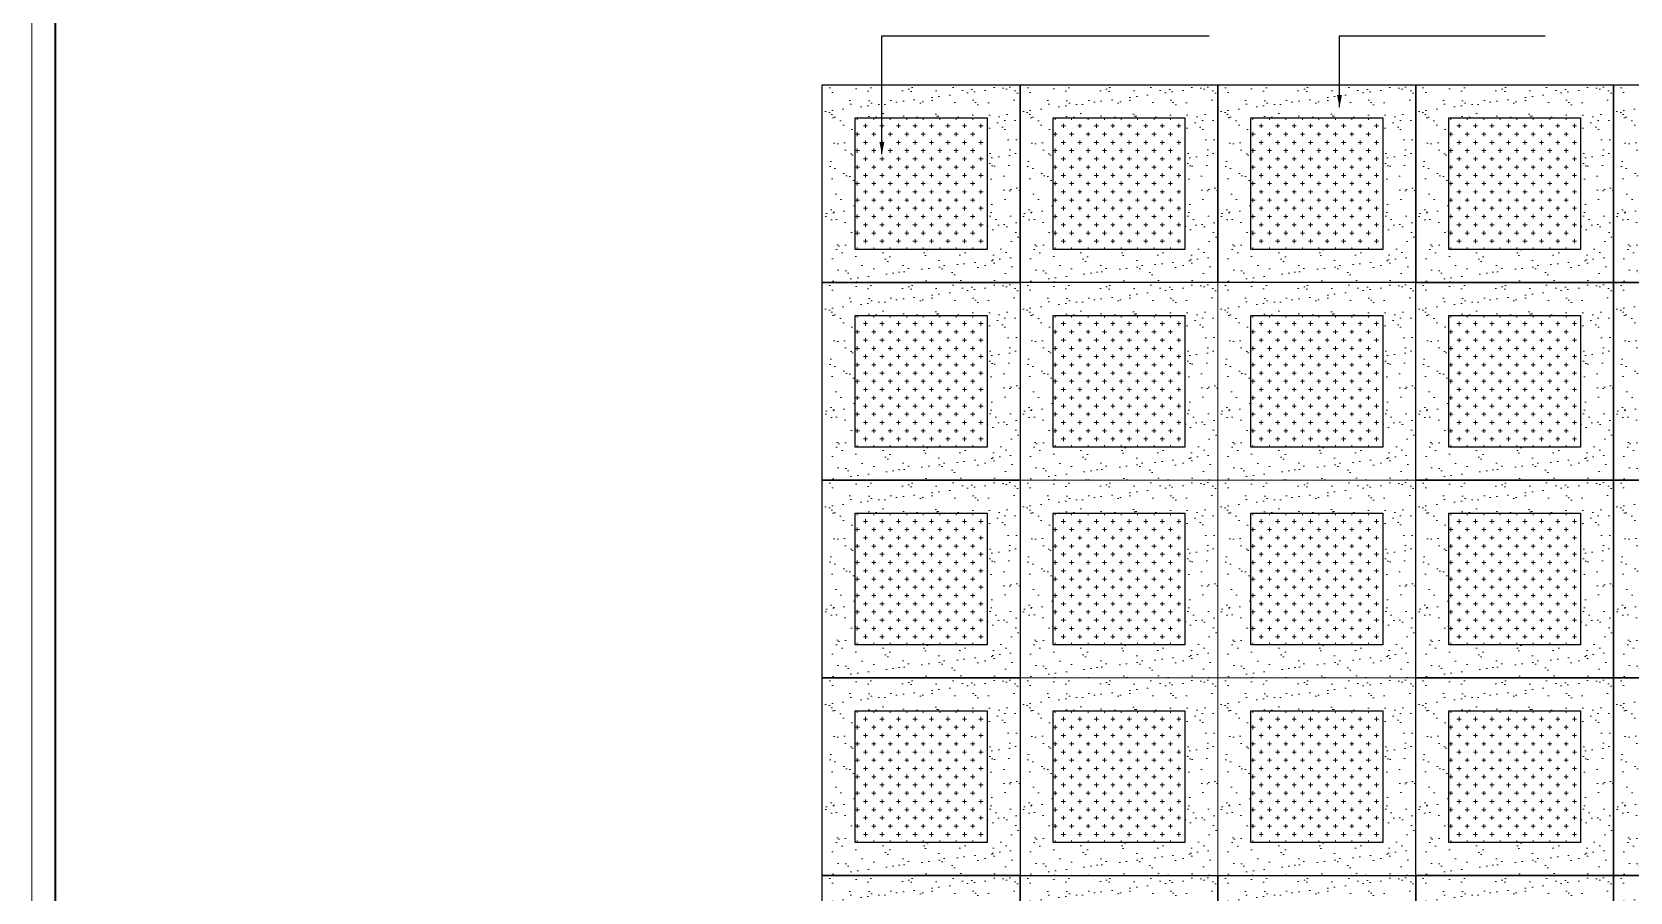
# Model space of a CAD drawing. Header units: inches. Extents: x 88947 to 296847, y 35049 to 161062.
# Drawn here: x 119354 to 124201, y 48053 to 50664 of the extents above; entities that cross this region are included whole.
import ezdxf

# ---------------------------------------------------------------- set-up
doc = ezdxf.new("R2010")
doc.units = ezdxf.units.IN
doc.header["$MEASUREMENT"] = 0
for name, color, linetype, lineweight in [('A-Dims', 145, 'Continuous', 25), ('A-Text', 30, 'Continuous', 9), ('A-Wall', 2, 'Continuous', 35), ('HACTH', 8, 'Continuous', 5), ('HATCH', 8, 'Continuous', 5), ('KHUNG 2', 144, 'Continuous', 18)]:
    doc.layers.add(name, color=color, linetype=linetype, lineweight=lineweight)
doc.layers.add('NOITHAT', color=34, linetype='Continuous')
doc.styles.add('VNI-HELVE-CONDENSE', font='VNARIAL.TTF', dxfattribs={"width": 0.7})
doc.dimstyles.new('TAS-50', dxfattribs={"dimscale": 25, "dimtxt": 2.5, "dimasz": 0.7, "dimexe": 1.5, "dimexo": 1.5, "dimgap": 0.8, "dimtad": 1, "dimdec": 0, "dimzin": 3, "dimdsep": 46, "dimtxsty": 'VNI-HELVE-CONDENSE', "dimblk": 'TICK', "dimcen": 2.5, "dimclrt": 71, "dimazin": 2, "dimtfac": 0.75, "dimtdec": 0, "dimtix": 1, "dimtmove": 2, "dimatfit": 2, "dimldrblk": 'TICK123', "dimfxl": 1.5, "dimtolj": 1, "dimtzin": 0, "dimarcsym": 0})

# ---------------------------------------------------------------- blocks, each defined once
blk = doc.blocks.new('khung ten')
at = {"layer": 'A-Wall', "ltscale": 0.7}
blk.add_lwpolyline([(267204, -219099), (305804, -219099), (305804, -190799), (267204, -190799)], close=True, dxfattribs=at)
at = {"layer": 'KHUNG 2', "ltscale": 0.7}
blk.add_lwpolyline([(267004, -219299), (306004, -219299), (306004, -190599), (267004, -190599)], close=True, dxfattribs=at)
blk = doc.blocks.new('TICK')
at = {"layer": 'A-Dims', "color": 1}
for p, q in [((-2, 0), (2, 0)), ((0, 1.5), (0, -1.5))]:
    blk.add_line(p, q, dxfattribs=at)
at = {"layer": 'A-Dims', "color": 1, "const_width": 0.788}
blk.add_lwpolyline([(-0.33, -0.35), (0.38, 0.38)], dxfattribs=at)
at = {"layer": 'A-Dims', "color": 1, "const_width": 0.394}
for points in [[(0.24, 0.52, -0.414214), (0.52, 0.52, -1)], [(0.52, 0.52, -0.414214), (0.52, 0.24, -1)], [(-0.47, -0.21, 0.414214), (-0.47, -0.49, 1)], [(-0.47, -0.49, 0.414214), (-0.19, -0.49, 1)]]:
    blk.add_lwpolyline(points, format="xyb", dxfattribs=at)
blk = doc.blocks.new('TICK123')
at = {"layer": 'A-Dims', "color": 1}
blk.add_lwpolyline([(0.05, 0, 0, 0.84, 0), (-2.11, 0, 8.4, 8.4, 0)], format="xyseb", dxfattribs=at)

msp = doc.modelspace()

# ---------------------------------------------------------------- hatches: boundary and pattern name
at = {"layer": 'HATCH'}
h = msp.add_hatch(dxfattribs=at)
h.set_pattern_fill('AR-SAND', color=256, scale=40, style=0)
h.set_pattern_definition([(37.5, (121751.474, 49903.44), (-2.5197, 77.073), [0, -60.8, 0, -68, 0, -65]), (7.5, (121751.47, 49903.44), (70.791, 112.886), [0, -32.8, 0, -54.8, 0, -21]), (327.5, (121702.274, 49903.44), (124.5657, 0.2264), [0, -20, 0, -72, 0, -94]), (317.5, (121702.27, 49903.44), (120.245, 35.107), [0, -10, 0, -47.2, 0, -54])])
h.paths.add_polyline_path([(122351.5, 50503.4), (121751.5, 50503.4), (121751.5, 49903.4), (122351.5, 49903.4)])
h.paths.add_polyline_path([(122251.5, 50403.4), (122251.5, 50003.4), (121851.5, 50003.4), (121851.5, 50403.4)], flags=16)
h = msp.add_hatch(dxfattribs=at)
h.set_pattern_fill('AR-SAND', color=256, scale=40, style=0)
h.set_pattern_definition([(37.5, (122351.474, 49903.44), (-2.5197, 77.073), [0, -60.8, 0, -68, 0, -65]), (7.5, (122351.47, 49903.44), (70.791, 112.886), [0, -32.8, 0, -54.8, 0, -21]), (327.5, (122302.274, 49903.44), (124.5657, 0.2264), [0, -20, 0, -72, 0, -94]), (317.5, (122302.27, 49903.44), (120.245, 35.107), [0, -10, 0, -47.2, 0, -54])])
h.paths.add_polyline_path([(122951.5, 50503.4), (122351.5, 50503.4), (122351.5, 49903.4), (122951.5, 49903.4)])
h.paths.add_polyline_path([(122851.5, 50403.4), (122851.5, 50003.4), (122451.5, 50003.4), (122451.5, 50403.4)], flags=16)
h = msp.add_hatch(dxfattribs=at)
h.set_pattern_fill('AR-SAND', color=256, scale=40, style=0)
h.set_pattern_definition([(37.5, (122951.474, 49903.44), (-2.5197, 77.073), [0, -60.8, 0, -68, 0, -65]), (7.5, (122951.47, 49903.44), (70.791, 112.886), [0, -32.8, 0, -54.8, 0, -21]), (327.5, (122902.274, 49903.44), (124.5657, 0.2264), [0, -20, 0, -72, 0, -94]), (317.5, (122902.27, 49903.44), (120.245, 35.107), [0, -10, 0, -47.2, 0, -54])])
h.paths.add_polyline_path([(123551.5, 50503.4), (122951.5, 50503.4), (122951.5, 49903.4), (123551.5, 49903.4)])
h.paths.add_polyline_path([(123451.5, 50403.4), (123451.5, 50003.4), (123051.5, 50003.4), (123051.5, 50403.4)], flags=16)
h = msp.add_hatch(dxfattribs=at)
h.set_pattern_fill('AR-SAND', color=256, scale=40, style=0)
h.set_pattern_definition([(37.5, (123551.474, 49903.44), (-2.5197, 77.073), [0, -60.8, 0, -68, 0, -65]), (7.5, (123551.47, 49903.44), (70.791, 112.886), [0, -32.8, 0, -54.8, 0, -21]), (327.5, (123502.274, 49903.44), (124.5657, 0.2264), [0, -20, 0, -72, 0, -94]), (317.5, (123502.27, 49903.44), (120.245, 35.107), [0, -10, 0, -47.2, 0, -54])])
h.paths.add_polyline_path([(124151.5, 50503.4), (123551.5, 50503.4), (123551.5, 49903.4), (124151.5, 49903.4)])
h.paths.add_polyline_path([(124051.5, 50403.4), (124051.5, 50003.4), (123651.5, 50003.4), (123651.5, 50403.4)], flags=16)
h = msp.add_hatch(dxfattribs=at)
h.set_pattern_fill('AR-SAND', color=256, scale=40, style=0)
h.set_pattern_definition([(37.5, (124151.474, 49903.44), (-2.5197, 77.073), [0, -60.8, 0, -68, 0, -65]), (7.5, (124151.47, 49903.44), (70.791, 112.886), [0, -32.8, 0, -54.8, 0, -21]), (327.5, (124102.274, 49903.44), (124.5657, 0.2264), [0, -20, 0, -72, 0, -94]), (317.5, (124102.27, 49903.44), (120.245, 35.107), [0, -10, 0, -47.2, 0, -54])])
h.paths.add_polyline_path([(124751.5, 50503.4), (124151.5, 50503.4), (124151.5, 49903.4), (124751.5, 49903.4)])
h.paths.add_polyline_path([(124651.5, 50403.4), (124651.5, 50003.4), (124251.5, 50003.4), (124251.5, 50403.4)], flags=16)
h = msp.add_hatch(dxfattribs=at)
h.set_pattern_fill('CROSS', color=256, scale=100, style=0)
h.set_pattern_definition([(7e-15, (121851.474, 50003.443), (25, 25), [12.5, -37.5]), (90, (121857.724, 49997.193), (-25, 25), [12.5, -37.5])])
h.paths.add_polyline_path([(121851.5, 50403.4), (122251.5, 50403.4), (122251.5, 50003.4), (121851.5, 50003.4)])
h = msp.add_hatch(dxfattribs=at)
h.set_pattern_fill('CROSS', color=256, scale=100, style=0)
h.set_pattern_definition([(7e-15, (122451.474, 50003.443), (25, 25), [12.5, -37.5]), (90, (122457.724, 49997.193), (-25, 25), [12.5, -37.5])])
h.paths.add_polyline_path([(122451.5, 50403.4), (122851.5, 50403.4), (122851.5, 50003.4), (122451.5, 50003.4)])
h = msp.add_hatch(dxfattribs=at)
h.set_pattern_fill('CROSS', color=256, scale=100, style=0)
h.set_pattern_definition([(7e-15, (123051.474, 50003.443), (25, 25), [12.5, -37.5]), (90, (123057.724, 49997.193), (-25, 25), [12.5, -37.5])])
h.paths.add_polyline_path([(123051.5, 50403.4), (123451.5, 50403.4), (123451.5, 50003.4), (123051.5, 50003.4)])
h = msp.add_hatch(dxfattribs=at)
h.set_pattern_fill('CROSS', color=256, scale=100, style=0)
h.set_pattern_definition([(7e-15, (123651.474, 50003.443), (25, 25), [12.5, -37.5]), (90, (123657.724, 49997.193), (-25, 25), [12.5, -37.5])])
h.paths.add_polyline_path([(123651.5, 50403.4), (124051.5, 50403.4), (124051.5, 50003.4), (123651.5, 50003.4)])
h = msp.add_hatch(dxfattribs=at)
h.set_pattern_fill('AR-SAND', color=256, scale=40, style=0)
h.set_pattern_definition([(37.5, (121751.474, 49303.44), (-2.5197, 77.073), [0, -60.8, 0, -68, 0, -65]), (7.5, (121751.47, 49303.44), (70.791, 112.886), [0, -32.8, 0, -54.8, 0, -21]), (327.5, (121702.274, 49303.44), (124.5657, 0.2264), [0, -20, 0, -72, 0, -94]), (317.5, (121702.27, 49303.44), (120.245, 35.107), [0, -10, 0, -47.2, 0, -54])])
h.paths.add_polyline_path([(122351.5, 49903.4), (121751.5, 49903.4), (121751.5, 49303.4), (122351.5, 49303.4)])
h.paths.add_polyline_path([(122251.5, 49803.4), (122251.5, 49403.4), (121851.5, 49403.4), (121851.5, 49803.4)], flags=16)
h = msp.add_hatch(dxfattribs=at)
h.set_pattern_fill('AR-SAND', color=256, scale=40, style=0)
h.set_pattern_definition([(37.5, (122351.474, 49303.44), (-2.5197, 77.073), [0, -60.8, 0, -68, 0, -65]), (7.5, (122351.47, 49303.44), (70.791, 112.886), [0, -32.8, 0, -54.8, 0, -21]), (327.5, (122302.274, 49303.44), (124.5657, 0.2264), [0, -20, 0, -72, 0, -94]), (317.5, (122302.27, 49303.44), (120.245, 35.107), [0, -10, 0, -47.2, 0, -54])])
h.paths.add_polyline_path([(122951.5, 49903.4), (122351.5, 49903.4), (122351.5, 49303.4), (122951.5, 49303.4)])
h.paths.add_polyline_path([(122851.5, 49803.4), (122851.5, 49403.4), (122451.5, 49403.4), (122451.5, 49803.4)], flags=16)
h = msp.add_hatch(dxfattribs=at)
h.set_pattern_fill('AR-SAND', color=256, scale=40, style=0)
h.set_pattern_definition([(37.5, (122951.474, 49303.44), (-2.5197, 77.073), [0, -60.8, 0, -68, 0, -65]), (7.5, (122951.47, 49303.44), (70.791, 112.886), [0, -32.8, 0, -54.8, 0, -21]), (327.5, (122902.274, 49303.44), (124.5657, 0.2264), [0, -20, 0, -72, 0, -94]), (317.5, (122902.27, 49303.44), (120.245, 35.107), [0, -10, 0, -47.2, 0, -54])])
h.paths.add_polyline_path([(123551.5, 49903.4), (122951.5, 49903.4), (122951.5, 49303.4), (123551.5, 49303.4)])
h.paths.add_polyline_path([(123451.5, 49803.4), (123451.5, 49403.4), (123051.5, 49403.4), (123051.5, 49803.4)], flags=16)
h = msp.add_hatch(dxfattribs=at)
h.set_pattern_fill('AR-SAND', color=256, scale=40, style=0)
h.set_pattern_definition([(37.5, (123551.474, 49303.44), (-2.5197, 77.073), [0, -60.8, 0, -68, 0, -65]), (7.5, (123551.47, 49303.44), (70.791, 112.886), [0, -32.8, 0, -54.8, 0, -21]), (327.5, (123502.274, 49303.44), (124.5657, 0.2264), [0, -20, 0, -72, 0, -94]), (317.5, (123502.27, 49303.44), (120.245, 35.107), [0, -10, 0, -47.2, 0, -54])])
h.paths.add_polyline_path([(124151.5, 49903.4), (123551.5, 49903.4), (123551.5, 49303.4), (124151.5, 49303.4)])
h.paths.add_polyline_path([(124051.5, 49803.4), (124051.5, 49403.4), (123651.5, 49403.4), (123651.5, 49803.4)], flags=16)
h = msp.add_hatch(dxfattribs=at)
h.set_pattern_fill('AR-SAND', color=256, scale=40, style=0)
h.set_pattern_definition([(37.5, (124151.474, 49303.44), (-2.5197, 77.073), [0, -60.8, 0, -68, 0, -65]), (7.5, (124151.47, 49303.44), (70.791, 112.886), [0, -32.8, 0, -54.8, 0, -21]), (327.5, (124102.274, 49303.44), (124.5657, 0.2264), [0, -20, 0, -72, 0, -94]), (317.5, (124102.27, 49303.44), (120.245, 35.107), [0, -10, 0, -47.2, 0, -54])])
h.paths.add_polyline_path([(124751.5, 49903.4), (124151.5, 49903.4), (124151.5, 49303.4), (124751.5, 49303.4)])
h.paths.add_polyline_path([(124651.5, 49803.4), (124651.5, 49403.4), (124251.5, 49403.4), (124251.5, 49803.4)], flags=16)
h = msp.add_hatch(dxfattribs=at)
h.set_pattern_fill('CROSS', color=256, scale=100, style=0)
h.set_pattern_definition([(7e-15, (121851.474, 49403.443), (25, 25), [12.5, -37.5]), (90, (121857.724, 49397.193), (-25, 25), [12.5, -37.5])])
h.paths.add_polyline_path([(121851.5, 49803.4), (122251.5, 49803.4), (122251.5, 49403.4), (121851.5, 49403.4)])
h = msp.add_hatch(dxfattribs=at)
h.set_pattern_fill('CROSS', color=256, scale=100, style=0)
h.set_pattern_definition([(7e-15, (122451.474, 49403.443), (25, 25), [12.5, -37.5]), (90, (122457.724, 49397.193), (-25, 25), [12.5, -37.5])])
h.paths.add_polyline_path([(122451.5, 49803.4), (122851.5, 49803.4), (122851.5, 49403.4), (122451.5, 49403.4)])
h = msp.add_hatch(dxfattribs=at)
h.set_pattern_fill('CROSS', color=256, scale=100, style=0)
h.set_pattern_definition([(7e-15, (123051.474, 49403.443), (25, 25), [12.5, -37.5]), (90, (123057.724, 49397.193), (-25, 25), [12.5, -37.5])])
h.paths.add_polyline_path([(123051.5, 49803.4), (123451.5, 49803.4), (123451.5, 49403.4), (123051.5, 49403.4)])
h = msp.add_hatch(dxfattribs=at)
h.set_pattern_fill('CROSS', color=256, scale=100, style=0)
h.set_pattern_definition([(7e-15, (123651.474, 49403.443), (25, 25), [12.5, -37.5]), (90, (123657.724, 49397.193), (-25, 25), [12.5, -37.5])])
h.paths.add_polyline_path([(123651.5, 49803.4), (124051.5, 49803.4), (124051.5, 49403.4), (123651.5, 49403.4)])
h = msp.add_hatch(dxfattribs=at)
h.set_pattern_fill('AR-SAND', color=256, scale=40, style=0)
h.set_pattern_definition([(37.5, (121751.474, 48703.44), (-2.5197, 77.073), [0, -60.8, 0, -68, 0, -65]), (7.5, (121751.47, 48703.44), (70.791, 112.886), [0, -32.8, 0, -54.8, 0, -21]), (327.5, (121702.274, 48703.44), (124.5657, 0.2264), [0, -20, 0, -72, 0, -94]), (317.5, (121702.27, 48703.44), (120.245, 35.107), [0, -10, 0, -47.2, 0, -54])])
h.paths.add_polyline_path([(122351.5, 49303.4), (121751.5, 49303.4), (121751.5, 48703.4), (122351.5, 48703.4)])
h.paths.add_polyline_path([(122251.5, 49203.4), (122251.5, 48803.4), (121851.5, 48803.4), (121851.5, 49203.4)], flags=16)
h = msp.add_hatch(dxfattribs=at)
h.set_pattern_fill('AR-SAND', color=256, scale=40, style=0)
h.set_pattern_definition([(37.5, (122351.474, 48703.44), (-2.5197, 77.073), [0, -60.8, 0, -68, 0, -65]), (7.5, (122351.47, 48703.44), (70.791, 112.886), [0, -32.8, 0, -54.8, 0, -21]), (327.5, (122302.274, 48703.44), (124.5657, 0.2264), [0, -20, 0, -72, 0, -94]), (317.5, (122302.27, 48703.44), (120.245, 35.107), [0, -10, 0, -47.2, 0, -54])])
h.paths.add_polyline_path([(122951.5, 49303.4), (122351.5, 49303.4), (122351.5, 48703.4), (122951.5, 48703.4)])
h.paths.add_polyline_path([(122851.5, 49203.4), (122851.5, 48803.4), (122451.5, 48803.4), (122451.5, 49203.4)], flags=16)
h = msp.add_hatch(dxfattribs=at)
h.set_pattern_fill('AR-SAND', color=256, scale=40, style=0)
h.set_pattern_definition([(37.5, (122951.474, 48703.44), (-2.5197, 77.073), [0, -60.8, 0, -68, 0, -65]), (7.5, (122951.47, 48703.44), (70.791, 112.886), [0, -32.8, 0, -54.8, 0, -21]), (327.5, (122902.274, 48703.44), (124.5657, 0.2264), [0, -20, 0, -72, 0, -94]), (317.5, (122902.27, 48703.44), (120.245, 35.107), [0, -10, 0, -47.2, 0, -54])])
h.paths.add_polyline_path([(123551.5, 49303.4), (122951.5, 49303.4), (122951.5, 48703.4), (123551.5, 48703.4)])
h.paths.add_polyline_path([(123451.5, 49203.4), (123451.5, 48803.4), (123051.5, 48803.4), (123051.5, 49203.4)], flags=16)
h = msp.add_hatch(dxfattribs=at)
h.set_pattern_fill('AR-SAND', color=256, scale=40, style=0)
h.set_pattern_definition([(37.5, (123551.474, 48703.44), (-2.5197, 77.073), [0, -60.8, 0, -68, 0, -65]), (7.5, (123551.47, 48703.44), (70.791, 112.886), [0, -32.8, 0, -54.8, 0, -21]), (327.5, (123502.274, 48703.44), (124.5657, 0.2264), [0, -20, 0, -72, 0, -94]), (317.5, (123502.27, 48703.44), (120.245, 35.107), [0, -10, 0, -47.2, 0, -54])])
h.paths.add_polyline_path([(124151.5, 49303.4), (123551.5, 49303.4), (123551.5, 48703.4), (124151.5, 48703.4)])
h.paths.add_polyline_path([(124051.5, 49203.4), (124051.5, 48803.4), (123651.5, 48803.4), (123651.5, 49203.4)], flags=16)
h = msp.add_hatch(dxfattribs=at)
h.set_pattern_fill('AR-SAND', color=256, scale=40, style=0)
h.set_pattern_definition([(37.5, (124151.474, 48703.44), (-2.5197, 77.073), [0, -60.8, 0, -68, 0, -65]), (7.5, (124151.47, 48703.44), (70.791, 112.886), [0, -32.8, 0, -54.8, 0, -21]), (327.5, (124102.274, 48703.44), (124.5657, 0.2264), [0, -20, 0, -72, 0, -94]), (317.5, (124102.27, 48703.44), (120.245, 35.107), [0, -10, 0, -47.2, 0, -54])])
h.paths.add_polyline_path([(124751.5, 49303.4), (124151.5, 49303.4), (124151.5, 48703.4), (124751.5, 48703.4)])
h.paths.add_polyline_path([(124651.5, 49203.4), (124651.5, 48803.4), (124251.5, 48803.4), (124251.5, 49203.4)], flags=16)
h = msp.add_hatch(dxfattribs=at)
h.set_pattern_fill('CROSS', color=256, scale=100, style=0)
h.set_pattern_definition([(7e-15, (121851.474, 48803.443), (25, 25), [12.5, -37.5]), (90, (121857.724, 48797.193), (-25, 25), [12.5, -37.5])])
h.paths.add_polyline_path([(121851.5, 49203.4), (122251.5, 49203.4), (122251.5, 48803.4), (121851.5, 48803.4)])
h = msp.add_hatch(dxfattribs=at)
h.set_pattern_fill('CROSS', color=256, scale=100, style=0)
h.set_pattern_definition([(7e-15, (122451.474, 48803.443), (25, 25), [12.5, -37.5]), (90, (122457.724, 48797.193), (-25, 25), [12.5, -37.5])])
h.paths.add_polyline_path([(122451.5, 49203.4), (122851.5, 49203.4), (122851.5, 48803.4), (122451.5, 48803.4)])
h = msp.add_hatch(dxfattribs=at)
h.set_pattern_fill('CROSS', color=256, scale=100, style=0)
h.set_pattern_definition([(7e-15, (123051.474, 48803.443), (25, 25), [12.5, -37.5]), (90, (123057.724, 48797.193), (-25, 25), [12.5, -37.5])])
h.paths.add_polyline_path([(123051.5, 49203.4), (123451.5, 49203.4), (123451.5, 48803.4), (123051.5, 48803.4)])
h = msp.add_hatch(dxfattribs=at)
h.set_pattern_fill('CROSS', color=256, scale=100, style=0)
h.set_pattern_definition([(7e-15, (123651.474, 48803.443), (25, 25), [12.5, -37.5]), (90, (123657.724, 48797.193), (-25, 25), [12.5, -37.5])])
h.paths.add_polyline_path([(123651.5, 49203.4), (124051.5, 49203.4), (124051.5, 48803.4), (123651.5, 48803.4)])
h = msp.add_hatch(dxfattribs=at)
h.set_pattern_fill('AR-SAND', color=256, scale=40, style=0)
h.set_pattern_definition([(37.5, (121751.474, 48103.44), (-2.5197, 77.073), [0, -60.8, 0, -68, 0, -65]), (7.5, (121751.47, 48103.44), (70.791, 112.886), [0, -32.8, 0, -54.8, 0, -21]), (327.5, (121702.274, 48103.44), (124.5657, 0.2264), [0, -20, 0, -72, 0, -94]), (317.5, (121702.27, 48103.44), (120.245, 35.107), [0, -10, 0, -47.2, 0, -54])])
h.paths.add_polyline_path([(122351.5, 48703.4), (121751.5, 48703.4), (121751.5, 48103.4), (122351.5, 48103.4)])
h.paths.add_polyline_path([(122251.5, 48603.4), (122251.5, 48203.4), (121851.5, 48203.4), (121851.5, 48603.4)], flags=16)
h = msp.add_hatch(dxfattribs=at)
h.set_pattern_fill('AR-SAND', color=256, scale=40, style=0)
h.set_pattern_definition([(37.5, (122351.474, 48103.44), (-2.5197, 77.073), [0, -60.8, 0, -68, 0, -65]), (7.5, (122351.47, 48103.44), (70.791, 112.886), [0, -32.8, 0, -54.8, 0, -21]), (327.5, (122302.274, 48103.44), (124.5657, 0.2264), [0, -20, 0, -72, 0, -94]), (317.5, (122302.27, 48103.44), (120.245, 35.107), [0, -10, 0, -47.2, 0, -54])])
h.paths.add_polyline_path([(122951.5, 48703.4), (122351.5, 48703.4), (122351.5, 48103.4), (122951.5, 48103.4)])
h.paths.add_polyline_path([(122851.5, 48603.4), (122851.5, 48203.4), (122451.5, 48203.4), (122451.5, 48603.4)], flags=16)
h = msp.add_hatch(dxfattribs=at)
h.set_pattern_fill('AR-SAND', color=256, scale=40, style=0)
h.set_pattern_definition([(37.5, (122951.474, 48103.44), (-2.5197, 77.073), [0, -60.8, 0, -68, 0, -65]), (7.5, (122951.47, 48103.44), (70.791, 112.886), [0, -32.8, 0, -54.8, 0, -21]), (327.5, (122902.274, 48103.44), (124.5657, 0.2264), [0, -20, 0, -72, 0, -94]), (317.5, (122902.27, 48103.44), (120.245, 35.107), [0, -10, 0, -47.2, 0, -54])])
h.paths.add_polyline_path([(123551.5, 48703.4), (122951.5, 48703.4), (122951.5, 48103.4), (123551.5, 48103.4)])
h.paths.add_polyline_path([(123451.5, 48603.4), (123451.5, 48203.4), (123051.5, 48203.4), (123051.5, 48603.4)], flags=16)
h = msp.add_hatch(dxfattribs=at)
h.set_pattern_fill('AR-SAND', color=256, scale=40, style=0)
h.set_pattern_definition([(37.5, (123551.474, 48103.44), (-2.5197, 77.073), [0, -60.8, 0, -68, 0, -65]), (7.5, (123551.47, 48103.44), (70.791, 112.886), [0, -32.8, 0, -54.8, 0, -21]), (327.5, (123502.274, 48103.44), (124.5657, 0.2264), [0, -20, 0, -72, 0, -94]), (317.5, (123502.27, 48103.44), (120.245, 35.107), [0, -10, 0, -47.2, 0, -54])])
h.paths.add_polyline_path([(124151.5, 48703.4), (123551.5, 48703.4), (123551.5, 48103.4), (124151.5, 48103.4)])
h.paths.add_polyline_path([(124051.5, 48603.4), (124051.5, 48203.4), (123651.5, 48203.4), (123651.5, 48603.4)], flags=16)
h = msp.add_hatch(dxfattribs=at)
h.set_pattern_fill('AR-SAND', color=256, scale=40, style=0)
h.set_pattern_definition([(37.5, (124151.474, 48103.44), (-2.5197, 77.073), [0, -60.8, 0, -68, 0, -65]), (7.5, (124151.47, 48103.44), (70.791, 112.886), [0, -32.8, 0, -54.8, 0, -21]), (327.5, (124102.274, 48103.44), (124.5657, 0.2264), [0, -20, 0, -72, 0, -94]), (317.5, (124102.27, 48103.44), (120.245, 35.107), [0, -10, 0, -47.2, 0, -54])])
h.paths.add_polyline_path([(124751.5, 48703.4), (124151.5, 48703.4), (124151.5, 48103.4), (124751.5, 48103.4)])
h.paths.add_polyline_path([(124651.5, 48603.4), (124651.5, 48203.4), (124251.5, 48203.4), (124251.5, 48603.4)], flags=16)
h = msp.add_hatch(dxfattribs=at)
h.set_pattern_fill('CROSS', color=256, scale=100, style=0)
h.set_pattern_definition([(7e-15, (121851.474, 48203.443), (25, 25), [12.5, -37.5]), (90, (121857.724, 48197.193), (-25, 25), [12.5, -37.5])])
h.paths.add_polyline_path([(121851.5, 48603.4), (122251.5, 48603.4), (122251.5, 48203.4), (121851.5, 48203.4)])
h = msp.add_hatch(dxfattribs=at)
h.set_pattern_fill('CROSS', color=256, scale=100, style=0)
h.set_pattern_definition([(7e-15, (122451.474, 48203.443), (25, 25), [12.5, -37.5]), (90, (122457.724, 48197.193), (-25, 25), [12.5, -37.5])])
h.paths.add_polyline_path([(122451.5, 48603.4), (122851.5, 48603.4), (122851.5, 48203.4), (122451.5, 48203.4)])
h = msp.add_hatch(dxfattribs=at)
h.set_pattern_fill('CROSS', color=256, scale=100, style=0)
h.set_pattern_definition([(7e-15, (123051.474, 48203.443), (25, 25), [12.5, -37.5]), (90, (123057.724, 48197.193), (-25, 25), [12.5, -37.5])])
h.paths.add_polyline_path([(123051.5, 48603.4), (123451.5, 48603.4), (123451.5, 48203.4), (123051.5, 48203.4)])
h = msp.add_hatch(dxfattribs=at)
h.set_pattern_fill('CROSS', color=256, scale=100, style=0)
h.set_pattern_definition([(7e-15, (123651.474, 48203.443), (25, 25), [12.5, -37.5]), (90, (123657.724, 48197.193), (-25, 25), [12.5, -37.5])])
h.paths.add_polyline_path([(123651.5, 48603.4), (124051.5, 48603.4), (124051.5, 48203.4), (123651.5, 48203.4)])
h = msp.add_hatch(dxfattribs=at)
h.set_pattern_fill('AR-SAND', color=256, scale=40, style=0)
h.set_pattern_definition([(37.5, (121751.474, 47503.44), (-2.5197, 77.073), [0, -60.8, 0, -68, 0, -65]), (7.5, (121751.47, 47503.44), (70.791, 112.886), [0, -32.8, 0, -54.8, 0, -21]), (327.5, (121702.274, 47503.44), (124.5657, 0.2264), [0, -20, 0, -72, 0, -94]), (317.5, (121702.27, 47503.44), (120.245, 35.107), [0, -10, 0, -47.2, 0, -54])])
h.paths.add_polyline_path([(122351.5, 48103.4), (121751.5, 48103.4), (121751.5, 47503.4), (122351.5, 47503.4)])
h.paths.add_polyline_path([(122251.5, 48003.4), (122251.5, 47603.4), (121851.5, 47603.4), (121851.5, 48003.4)], flags=16)
h = msp.add_hatch(dxfattribs=at)
h.set_pattern_fill('AR-SAND', color=256, scale=40, style=0)
h.set_pattern_definition([(37.5, (122351.474, 47503.44), (-2.5197, 77.073), [0, -60.8, 0, -68, 0, -65]), (7.5, (122351.47, 47503.44), (70.791, 112.886), [0, -32.8, 0, -54.8, 0, -21]), (327.5, (122302.274, 47503.44), (124.5657, 0.2264), [0, -20, 0, -72, 0, -94]), (317.5, (122302.27, 47503.44), (120.245, 35.107), [0, -10, 0, -47.2, 0, -54])])
h.paths.add_polyline_path([(122951.5, 48103.4), (122351.5, 48103.4), (122351.5, 47503.4), (122951.5, 47503.4)])
h.paths.add_polyline_path([(122851.5, 48003.4), (122851.5, 47603.4), (122451.5, 47603.4), (122451.5, 48003.4)], flags=16)
h = msp.add_hatch(dxfattribs=at)
h.set_pattern_fill('AR-SAND', color=256, scale=40, style=0)
h.set_pattern_definition([(37.5, (122951.474, 47503.44), (-2.5197, 77.073), [0, -60.8, 0, -68, 0, -65]), (7.5, (122951.47, 47503.44), (70.791, 112.886), [0, -32.8, 0, -54.8, 0, -21]), (327.5, (122902.274, 47503.44), (124.5657, 0.2264), [0, -20, 0, -72, 0, -94]), (317.5, (122902.27, 47503.44), (120.245, 35.107), [0, -10, 0, -47.2, 0, -54])])
h.paths.add_polyline_path([(123551.5, 48103.4), (122951.5, 48103.4), (122951.5, 47503.4), (123551.5, 47503.4)])
h.paths.add_polyline_path([(123451.5, 48003.4), (123451.5, 47603.4), (123051.5, 47603.4), (123051.5, 48003.4)], flags=16)
h = msp.add_hatch(dxfattribs=at)
h.set_pattern_fill('AR-SAND', color=256, scale=40, style=0)
h.set_pattern_definition([(37.5, (123551.474, 47503.44), (-2.5197, 77.073), [0, -60.8, 0, -68, 0, -65]), (7.5, (123551.47, 47503.44), (70.791, 112.886), [0, -32.8, 0, -54.8, 0, -21]), (327.5, (123502.274, 47503.44), (124.5657, 0.2264), [0, -20, 0, -72, 0, -94]), (317.5, (123502.27, 47503.44), (120.245, 35.107), [0, -10, 0, -47.2, 0, -54])])
h.paths.add_polyline_path([(124151.5, 48103.4), (123551.5, 48103.4), (123551.5, 47503.4), (124151.5, 47503.4)])
h.paths.add_polyline_path([(124051.5, 48003.4), (124051.5, 47603.4), (123651.5, 47603.4), (123651.5, 48003.4)], flags=16)
h = msp.add_hatch(dxfattribs=at)
h.set_pattern_fill('AR-SAND', color=256, scale=40, style=0)
h.set_pattern_definition([(37.5, (124151.474, 47503.44), (-2.5197, 77.073), [0, -60.8, 0, -68, 0, -65]), (7.5, (124151.47, 47503.44), (70.791, 112.886), [0, -32.8, 0, -54.8, 0, -21]), (327.5, (124102.274, 47503.44), (124.5657, 0.2264), [0, -20, 0, -72, 0, -94]), (317.5, (124102.27, 47503.44), (120.245, 35.107), [0, -10, 0, -47.2, 0, -54])])
h.paths.add_polyline_path([(124751.5, 48103.4), (124151.5, 48103.4), (124151.5, 47503.4), (124751.5, 47503.4)])
h.paths.add_polyline_path([(124651.5, 48003.4), (124651.5, 47603.4), (124251.5, 47603.4), (124251.5, 48003.4)], flags=16)

# ---------------------------------------------------------------- linework, layer by layer
for points in [[(124151.5, 48103.4), (121751.5, 48103.4), (121751.5, 50503.4), (124151.5, 50503.4)], [(122351.5, 49903.4), (122951.5, 49903.4), (122951.5, 49303.4), (122351.5, 49303.4)], [(122951.5, 49903.4), (123551.5, 49903.4), (123551.5, 49303.4), (122951.5, 49303.4)], [(122351.5, 49303.4), (122951.5, 49303.4), (122951.5, 48703.4), (122351.5, 48703.4)], [(122951.5, 49303.4), (123551.5, 49303.4), (123551.5, 48703.4), (122951.5, 48703.4)], [(122351.5, 48703.4), (122951.5, 48703.4), (122951.5, 48103.4), (122351.5, 48103.4)], [(122951.5, 48703.4), (123551.5, 48703.4), (123551.5, 48103.4), (122951.5, 48103.4)]]:
    msp.add_lwpolyline(points, close=True, dxfattribs=at)
at = {"layer": 'NOITHAT'}
for points in [[(121751.5, 50503.4), (122351.5, 50503.4), (122351.5, 49903.4), (121751.5, 49903.4)], [(122351.5, 50503.4), (122951.5, 50503.4), (122951.5, 49903.4), (122351.5, 49903.4)], [(122951.5, 50503.4), (123551.5, 50503.4), (123551.5, 49903.4), (122951.5, 49903.4)], [(123551.5, 50503.4), (124151.5, 50503.4), (124151.5, 49903.4), (123551.5, 49903.4)], [(124151.5, 50503.4), (124751.5, 50503.4), (124751.5, 49903.4), (124151.5, 49903.4)], [(121851.5, 50403.4), (122251.5, 50403.4), (122251.5, 50003.4), (121851.5, 50003.4)], [(122451.5, 50403.4), (122851.5, 50403.4), (122851.5, 50003.4), (122451.5, 50003.4)], [(123051.5, 50403.4), (123451.5, 50403.4), (123451.5, 50003.4), (123051.5, 50003.4)], [(123651.5, 50403.4), (124051.5, 50403.4), (124051.5, 50003.4), (123651.5, 50003.4)], [(121751.5, 49903.4), (122351.5, 49903.4), (122351.5, 49303.4), (121751.5, 49303.4)], [(123551.5, 49903.4), (124151.5, 49903.4), (124151.5, 49303.4), (123551.5, 49303.4)], [(124151.5, 49903.4), (124751.5, 49903.4), (124751.5, 49303.4), (124151.5, 49303.4)], [(121851.5, 49803.4), (122251.5, 49803.4), (122251.5, 49403.4), (121851.5, 49403.4)], [(122451.5, 49803.4), (122851.5, 49803.4), (122851.5, 49403.4), (122451.5, 49403.4)], [(123051.5, 49803.4), (123451.5, 49803.4), (123451.5, 49403.4), (123051.5, 49403.4)], [(123651.5, 49803.4), (124051.5, 49803.4), (124051.5, 49403.4), (123651.5, 49403.4)], [(121751.5, 49303.4), (122351.5, 49303.4), (122351.5, 48703.4), (121751.5, 48703.4)], [(123551.5, 49303.4), (124151.5, 49303.4), (124151.5, 48703.4), (123551.5, 48703.4)], [(124151.5, 49303.4), (124751.5, 49303.4), (124751.5, 48703.4), (124151.5, 48703.4)], [(121851.5, 49203.4), (122251.5, 49203.4), (122251.5, 48803.4), (121851.5, 48803.4)], [(122451.5, 49203.4), (122851.5, 49203.4), (122851.5, 48803.4), (122451.5, 48803.4)], [(123051.5, 49203.4), (123451.5, 49203.4), (123451.5, 48803.4), (123051.5, 48803.4)], [(123651.5, 49203.4), (124051.5, 49203.4), (124051.5, 48803.4), (123651.5, 48803.4)], [(121751.5, 48703.4), (122351.5, 48703.4), (122351.5, 48103.4), (121751.5, 48103.4)], [(123551.5, 48703.4), (124151.5, 48703.4), (124151.5, 48103.4), (123551.5, 48103.4)], [(124151.5, 48703.4), (124751.5, 48703.4), (124751.5, 48103.4), (124151.5, 48103.4)], [(121851.5, 48603.4), (122251.5, 48603.4), (122251.5, 48203.4), (121851.5, 48203.4)], [(122451.5, 48603.4), (122851.5, 48603.4), (122851.5, 48203.4), (122451.5, 48203.4)], [(123051.5, 48603.4), (123451.5, 48603.4), (123451.5, 48203.4), (123051.5, 48203.4)], [(123651.5, 48603.4), (124051.5, 48603.4), (124051.5, 48203.4), (123651.5, 48203.4)], [(121751.5, 48103.4), (122351.5, 48103.4), (122351.5, 47503.4), (121751.5, 47503.4)], [(122351.5, 48103.4), (122951.5, 48103.4), (122951.5, 47503.4), (122351.5, 47503.4)], [(122951.5, 48103.4), (123551.5, 48103.4), (123551.5, 47503.4), (122951.5, 47503.4)], [(123551.5, 48103.4), (124151.5, 48103.4), (124151.5, 47503.4), (123551.5, 47503.4)], [(124151.5, 48103.4), (124751.5, 48103.4), (124751.5, 47503.4), (124151.5, 47503.4)]]:
    msp.add_lwpolyline(points, close=True, dxfattribs=at)

# ---------------------------------------------------------------- block references
at = {"layer": 'A-Text', "xscale": 0.3535714285681024, "yscale": 0.3535714286772418, "zscale": 0.3535714286832132}
msp.add_blockref('khung ten', (24949.4, 123350.9), dxfattribs=at)

# ---------------------------------------------------------------- leaders
at = {"layer": 'HACTH'}
for points in [[(121932.3, 50292.5), (121932.3, 50651.5), (122925, 50651.5)], [(123320.2, 50435.1), (123320.2, 50651.5), (123944.4, 50651.5)]]:
    msp.add_leader(points, dimstyle='TAS-50', override={"dimgap": 0.8, "dimtad": 0}, dxfattribs=at)

doc.saveas('drawing.dxf')
